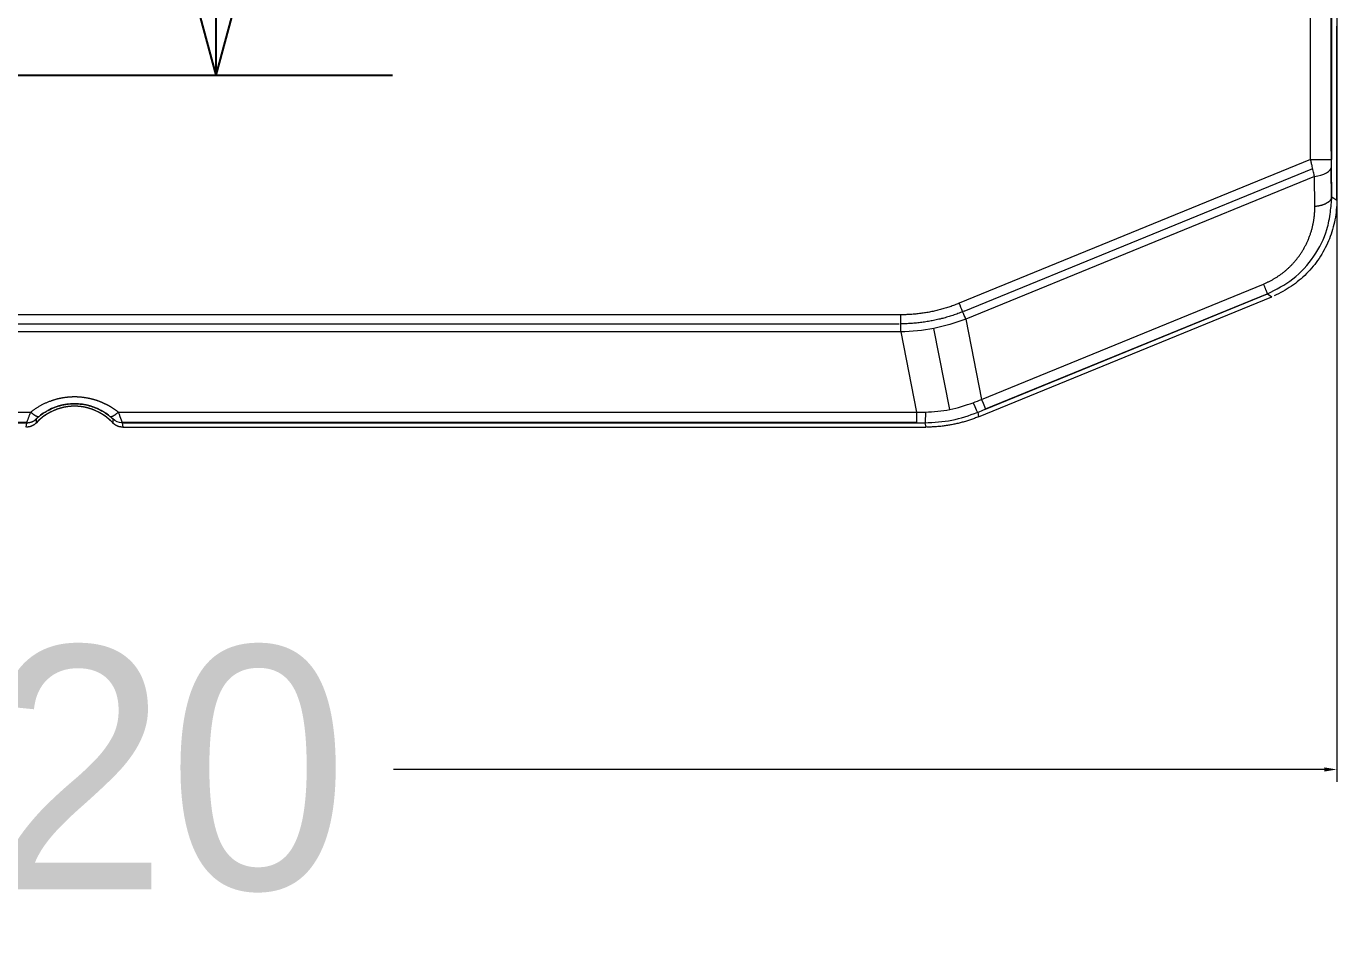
# Model space of a CAD drawing. Extents: x -778 to -614, y -2061 to -1833.
# Drawn here: x -675.78 to -656.89, y -1899.76 to -1886.75 of the extents above; entities that cross this region are included whole.
import ezdxf

# ---------------------------------------------------------------- set-up
doc = ezdxf.new("R2010")
doc.units = 0
doc.header["$MEASUREMENT"] = 0
doc.layers.add('3', color=7, linetype='Continuous')
doc.layers.add('TOP', color=7, linetype='Continuous')
doc.styles.add('helios', font='simplex.shx', dxfattribs={"bigfont": 'bigfont'})
doc.dimstyles.get("Standard").update_dxf_attribs({"dimtxt": 0.18, "dimasz": 0.18, "dimexe": 0.18, "dimexo": 0.0625, "dimgap": 0.09, "dimtad": 0, "dimtih": 1, "dimtoh": 1, "dimdec": 4, "dimzin": 0, "dimdsep": 46, "dimtxsty": 'Standard', "dimcen": 0.09, "dimadec": 0, "dimazin": 0, "dimtfac": 1, "dimtdec": 4, "dimtofl": 0, "dimtmove": 0, "dimatfit": 3, "dimfxl": 1, "dimtolj": 1, "dimtzin": 0, "dimarcsym": 0})

# ---------------------------------------------------------------- blocks, each defined once
blk = doc.blocks.new('_U8')
at = {"color": 92, "linetype": 'Continuous'}
for p, q in [((123.698, 128.677), (128.902, 128.677)), ((126.362, 128.677), (126.362, 127.075)), ((126.362, 120.737), (126.362, 122.495)), ((118.724, 120.737), (128.902, 120.737))]:
    blk.add_line(p, q, dxfattribs=at)
at = {"color": 92}
for p, q in [((126.362, 128.677, 126.362), (125.96, 127.177)), ((126.362, 128.677, 126.362), (126.764, 127.177)), ((126.764, 127.177), (125.96, 127.177)), ((126.362, 120.737, 126.362), (125.96, 122.237)), ((125.96, 122.237), (126.764, 122.237)), ((126.362, 120.737, 126.362), (126.764, 122.237))]:
    blk.add_line(p, q, dxfattribs=at)
at = {"layer": 'TOP', "color": 6, "linetype": 'Continuous', "insert": (127.536, 123.065), "char_height": 1.5, "attachment_point": 7, "rotation": 90, "line_spacing_factor": 0.903614, "style": 'helios'}
blk.add_mtext('\\W01.000;7.94', dxfattribs=at)
blk = doc.blocks.new('*D82')
at = {"color": 0, "linetype": 'Continuous', "lineweight": 0}
for p, q in [((-697.091, -1877.465), (-697.091, -1897.642)), ((-656.891, -1877.465), (-656.891, -1897.642)), ((-696.911, -1897.462), (-683.498, -1897.462)), ((-657.071, -1897.462), (-670.485, -1897.462))]:
    blk.add_line(p, q, dxfattribs=at)
for points in [[(-696.911, -1897.432), (-696.911, -1897.492), (-697.091, -1897.462)], [(-657.071, -1897.432), (-657.071, -1897.492), (-656.891, -1897.462)]]:
    blk.add_solid(points, dxfattribs=at)
at = {"layer": 'Defpoints', "color": 0, "linetype": 'Continuous', "lineweight": 0}
for p in [(-697.091, -1877.402), (-656.891, -1877.402), (-656.891, -1897.462)]:
    blk.add_point(p, dxfattribs=at)
at = {"color": 0, "linetype": 'Continuous', "lineweight": 0, "insert": (-676.991, -1897.462), "char_height": 3.5, "attachment_point": 5}
blk.add_mtext('\\A1;40.20', dxfattribs=at)

msp = doc.modelspace()

# ---------------------------------------------------------------- linework, layer by layer
at = {"layer": '3', "color": 18, "linetype": 'Continuous', "lineweight": 0}
for p, q in [((-657.268, -1888.67), (-657.268, -1878.295)), ((-656.972, -1888.549), (-656.972, -1878.416)), ((-656.967, -1878.295), (-656.967, -1888.67)), ((-657.268, -1888.67), (-662.332, -1890.742)), ((-662.261, -1890.856), (-657.238, -1888.801)), ((-656.967, -1889.229), (-656.971, -1888.816)), ((-656.962, -1889.207), (-656.966, -1888.777)), ((-657.212, -1888.914), (-662.238, -1890.971)), ((-657.208, -1889.344), (-657.212, -1888.914)), ((-656.962, -1889.207), (-656.891, -1889.254)), ((-662.011, -1892.127), (-657.949, -1890.465)), ((-661.954, -1892.266), (-657.893, -1890.604)), ((-661.953, -1892.268), (-657.892, -1890.607)), ((-657.892, -1890.607), (-657.828, -1890.65)), ((-663.175, -1890.908), (-696.65, -1890.908)), ((-696.634, -1891.04), (-663.198, -1891.04)), ((-662.469, -1892.274), (-662.698, -1891.105)), ((-662.238, -1890.971), (-662.011, -1892.127)), ((-663.175, -1891.155), (-696.619, -1891.155)), ((-663.175, -1891.155), (-662.948, -1892.311)), ((-677.416, -1892.311), (-675.712, -1892.311)), ((-675.601, -1892.374), (-675.649, -1892.424)), ((-674.515, -1892.423), (-674.562, -1892.374)), ((-674.451, -1892.311), (-662.948, -1892.311)), ((-662.066, -1892.314), (-662.053, -1892.378)), ((-675.769, -1892.461), (-677.36, -1892.461)), ((-677.359, -1892.464), (-675.769, -1892.464)), ((-675.778, -1892.528), (-675.769, -1892.464)), ((-662.948, -1892.461), (-674.395, -1892.461)), ((-674.394, -1892.464), (-674.386, -1892.528)), ((-674.394, -1892.464), (-662.948, -1892.464)), ((-662.827, -1892.464), (-662.814, -1892.528))]:
    msp.add_line(p, q, dxfattribs=at)
at = {"layer": '3', "color": 213, "linetype": 'Continuous', "lineweight": 0}
for p, q in [((-656.891, -1889.254), (-656.891, -1886.749)), ((-656.891, -1889.254), (-656.891, -1886.749)), ((-662.053, -1892.378), (-657.828, -1890.65)), ((-662.053, -1892.378), (-657.828, -1890.65)), ((-674.386, -1892.528), (-662.814, -1892.528)), ((-674.386, -1892.528), (-662.814, -1892.528))]:
    msp.add_line(p, q, dxfattribs=at)
at = {"layer": '3', "color": 18, "linetype": 'Continuous', "lineweight": 0}
for points in [[(-656.972, -1888.549, 0), (-656.972, -1888.555, 0), (-656.972, -1888.56, 0), (-656.972, -1888.566, 0), (-656.972, -1888.571, 0), (-656.972, -1888.577, 0), (-656.972, -1888.583, 0), (-656.972, -1888.588, 0), (-656.972, -1888.594, 0), (-656.972, -1888.599, 0), (-656.972, -1888.605, 0), (-656.972, -1888.61, 0), (-656.972, -1888.616, 0), (-656.972, -1888.622, 0), (-656.972, -1888.627, 0), (-656.972, -1888.633, 0), (-656.972, -1888.638, 0), (-656.972, -1888.644, 0), (-656.972, -1888.649, 0), (-656.972, -1888.655, 0), (-656.972, -1888.66, 0), (-656.972, -1888.666, 0), (-656.972, -1888.671, 0), (-656.972, -1888.676, 0), (-656.972, -1888.682, 0), (-656.972, -1888.687, 0), (-656.972, -1888.693, 0), (-656.972, -1888.698, 0), (-656.972, -1888.703, 0), (-656.972, -1888.709, 0), (-656.972, -1888.714, 0), (-656.972, -1888.719, 0), (-656.972, -1888.725, 0), (-656.972, -1888.73, 0), (-656.971, -1888.735, 0), (-656.971, -1888.74, 0), (-656.971, -1888.746, 0), (-656.971, -1888.751, 0), (-656.971, -1888.756, 0), (-656.971, -1888.761, 0), (-656.971, -1888.766, 0), (-656.971, -1888.771, 0), (-656.971, -1888.776, 0), (-656.971, -1888.781, 0), (-656.971, -1888.786, 0), (-656.971, -1888.791, 0), (-656.971, -1888.796, 0), (-656.971, -1888.801, 0), (-656.971, -1888.806, 0), (-656.971, -1888.811, 0)], [(-662.261, -1890.856, 0), (-662.279, -1890.863, 0), (-662.297, -1890.87, 0), (-662.315, -1890.877, 0), (-662.333, -1890.884, 0), (-662.351, -1890.891, 0), (-662.369, -1890.897, 0), (-662.388, -1890.904, 0), (-662.406, -1890.91, 0), (-662.424, -1890.916, 0), (-662.442, -1890.922, 0), (-662.461, -1890.928, 0), (-662.479, -1890.933, 0), (-662.497, -1890.939, 0), (-662.516, -1890.944, 0), (-662.534, -1890.95, 0), (-662.553, -1890.955, 0), (-662.571, -1890.96, 0), (-662.59, -1890.964, 0), (-662.608, -1890.969, 0), (-662.627, -1890.973, 0), (-662.646, -1890.978, 0), (-662.664, -1890.982, 0), (-662.683, -1890.986, 0), (-662.702, -1890.99, 0), (-662.72, -1890.994, 0), (-662.739, -1890.997, 0), (-662.758, -1891.001, 0), (-662.777, -1891.004, 0), (-662.796, -1891.007, 0), (-662.815, -1891.01, 0), (-662.834, -1891.013, 0), (-662.852, -1891.016, 0), (-662.871, -1891.019, 0), (-662.89, -1891.021, 0), (-662.909, -1891.023, 0), (-662.929, -1891.025, 0), (-662.948, -1891.027, 0), (-662.967, -1891.029, 0), (-662.986, -1891.031, 0), (-663.005, -1891.033, 0), (-663.024, -1891.034, 0), (-663.043, -1891.035, 0), (-663.063, -1891.036, 0), (-663.082, -1891.037, 0), (-663.101, -1891.038, 0), (-663.12, -1891.039, 0), (-663.14, -1891.039, 0), (-663.159, -1891.04, 0), (-663.178, -1891.04, 0)]]:
    msp.add_polyline3d(points, dxfattribs=at)
at = {"layer": '3', "color": 213, "linetype": 'Continuous', "lineweight": 0}
for points in [[(-657.208, -1889.344, 0), (-657.2, -1889.343, 0), (-657.192, -1889.342, 0), (-657.184, -1889.341, 0), (-657.176, -1889.34, 0), (-657.168, -1889.339, 0), (-657.16, -1889.338, 0), (-657.152, -1889.336, 0), (-657.145, -1889.335, 0), (-657.137, -1889.333, 0), (-657.13, -1889.331, 0), (-657.122, -1889.33, 0), (-657.115, -1889.328, 0), (-657.108, -1889.326, 0), (-657.101, -1889.324, 0), (-657.094, -1889.321, 0), (-657.087, -1889.319, 0), (-657.081, -1889.317, 0), (-657.074, -1889.314, 0), (-657.068, -1889.312, 0), (-657.062, -1889.309, 0), (-657.056, -1889.307, 0), (-657.05, -1889.304, 0), (-657.044, -1889.301, 0), (-657.039, -1889.298, 0), (-657.033, -1889.295, 0), (-657.028, -1889.292, 0), (-657.023, -1889.289, 0), (-657.018, -1889.286, 0), (-657.013, -1889.283, 0), (-657.009, -1889.28, 0), (-657.005, -1889.276, 0), (-657, -1889.273, 0), (-656.997, -1889.27, 0), (-656.993, -1889.266, 0), (-656.989, -1889.263, 0), (-656.986, -1889.259, 0), (-656.983, -1889.256, 0), (-656.98, -1889.252, 0), (-656.977, -1889.248, 0), (-656.975, -1889.245, 0), (-656.973, -1889.241, 0), (-656.971, -1889.237, 0), (-656.969, -1889.233, 0), (-656.967, -1889.23, 0), (-656.966, -1889.226, 0), (-656.965, -1889.222, 0), (-656.964, -1889.218, 0), (-656.963, -1889.214, 0), (-656.963, -1889.211, 0)], [(-656.891, -1889.254, 0), (-656.892, -1889.29, 0), (-656.893, -1889.326, 0), (-656.895, -1889.361, 0), (-656.898, -1889.397, 0), (-656.902, -1889.432, 0), (-656.906, -1889.468, 0), (-656.912, -1889.503, 0), (-656.918, -1889.538, 0), (-656.925, -1889.573, 0), (-656.933, -1889.608, 0), (-656.942, -1889.642, 0), (-656.952, -1889.677, 0), (-656.962, -1889.711, 0), (-656.973, -1889.744, 0), (-656.985, -1889.778, 0), (-656.998, -1889.811, 0), (-657.011, -1889.844, 0), (-657.026, -1889.877, 0), (-657.041, -1889.909, 0), (-657.057, -1889.941, 0), (-657.073, -1889.973, 0), (-657.091, -1890.004, 0), (-657.109, -1890.035, 0), (-657.128, -1890.065, 0), (-657.147, -1890.095, 0), (-657.167, -1890.124, 0), (-657.188, -1890.153, 0), (-657.21, -1890.181, 0), (-657.232, -1890.209, 0), (-657.255, -1890.236, 0), (-657.279, -1890.263, 0), (-657.303, -1890.289, 0), (-657.327, -1890.315, 0), (-657.353, -1890.34, 0), (-657.379, -1890.364, 0), (-657.405, -1890.388, 0), (-657.432, -1890.411, 0), (-657.46, -1890.434, 0), (-657.488, -1890.456, 0), (-657.517, -1890.477, 0), (-657.546, -1890.497, 0), (-657.576, -1890.517, 0), (-657.606, -1890.536, 0), (-657.636, -1890.555, 0), (-657.667, -1890.572, 0), (-657.699, -1890.589, 0), (-657.73, -1890.606, 0), (-657.763, -1890.621, 0), (-657.795, -1890.636, 0)], [(-656.891, -1889.254, 0), (-656.892, -1889.29, 0), (-656.893, -1889.326, 0), (-656.895, -1889.361, 0), (-656.898, -1889.397, 0), (-656.902, -1889.432, 0), (-656.906, -1889.468, 0), (-656.912, -1889.503, 0), (-656.918, -1889.538, 0), (-656.925, -1889.573, 0), (-656.933, -1889.608, 0), (-656.942, -1889.642, 0), (-656.952, -1889.677, 0), (-656.962, -1889.711, 0), (-656.973, -1889.744, 0), (-656.985, -1889.778, 0), (-656.998, -1889.811, 0), (-657.011, -1889.844, 0), (-657.026, -1889.877, 0), (-657.041, -1889.909, 0), (-657.057, -1889.941, 0), (-657.073, -1889.973, 0), (-657.091, -1890.004, 0), (-657.109, -1890.035, 0), (-657.128, -1890.065, 0), (-657.147, -1890.095, 0), (-657.167, -1890.124, 0), (-657.188, -1890.153, 0), (-657.21, -1890.181, 0), (-657.232, -1890.209, 0), (-657.255, -1890.236, 0), (-657.279, -1890.263, 0), (-657.303, -1890.289, 0), (-657.327, -1890.315, 0), (-657.353, -1890.34, 0), (-657.379, -1890.364, 0), (-657.405, -1890.388, 0), (-657.432, -1890.411, 0), (-657.46, -1890.434, 0), (-657.488, -1890.456, 0), (-657.517, -1890.477, 0), (-657.546, -1890.497, 0), (-657.576, -1890.517, 0), (-657.606, -1890.536, 0), (-657.636, -1890.555, 0), (-657.667, -1890.572, 0), (-657.699, -1890.589, 0), (-657.73, -1890.606, 0), (-657.763, -1890.621, 0), (-657.795, -1890.636, 0)], [(-675.712, -1892.311, 0), (-675.709, -1892.314, 0), (-675.706, -1892.317, 0), (-675.703, -1892.32, 0), (-675.699, -1892.322, 0), (-675.696, -1892.325, 0), (-675.693, -1892.328, 0), (-675.69, -1892.33, 0), (-675.687, -1892.333, 0), (-675.684, -1892.336, 0), (-675.681, -1892.338, 0), (-675.677, -1892.34, 0), (-675.674, -1892.343, 0), (-675.671, -1892.345, 0), (-675.668, -1892.347, 0), (-675.665, -1892.349, 0), (-675.662, -1892.351, 0), (-675.659, -1892.353, 0), (-675.656, -1892.355, 0), (-675.653, -1892.356, 0), (-675.651, -1892.358, 0), (-675.648, -1892.36, 0), (-675.645, -1892.361, 0), (-675.642, -1892.363, 0), (-675.639, -1892.364, 0), (-675.637, -1892.365, 0), (-675.634, -1892.366, 0), (-675.632, -1892.367, 0), (-675.629, -1892.368, 0), (-675.626, -1892.369, 0), (-675.624, -1892.37, 0), (-675.622, -1892.371, 0), (-675.619, -1892.372, 0), (-675.617, -1892.372, 0), (-675.615, -1892.373, 0), (-675.612, -1892.373, 0), (-675.61, -1892.373, 0), (-675.608, -1892.374, 0), (-675.606, -1892.374, 0), (-675.604, -1892.374, 0), (-675.602, -1892.374, 0), (-675.6, -1892.374, 0), (-675.598, -1892.374, 0), (-675.597, -1892.373, 0), (-675.595, -1892.373, 0), (-675.593, -1892.372, 0), (-675.592, -1892.372, 0), (-675.59, -1892.371, 0), (-675.589, -1892.37, 0), (-675.588, -1892.37, 0)], [(-674.577, -1892.369, 0), (-674.576, -1892.37, 0), (-674.575, -1892.37, 0), (-674.573, -1892.371, 0), (-674.572, -1892.372, 0), (-674.57, -1892.372, 0), (-674.569, -1892.373, 0), (-674.567, -1892.373, 0), (-674.565, -1892.374, 0), (-674.563, -1892.374, 0), (-674.561, -1892.374, 0), (-674.56, -1892.374, 0), (-674.558, -1892.374, 0), (-674.555, -1892.374, 0), (-674.553, -1892.373, 0), (-674.551, -1892.373, 0), (-674.549, -1892.373, 0), (-674.547, -1892.372, 0), (-674.544, -1892.372, 0), (-674.542, -1892.371, 0), (-674.54, -1892.37, 0), (-674.537, -1892.369, 0), (-674.535, -1892.368, 0), (-674.532, -1892.367, 0), (-674.529, -1892.366, 0), (-674.527, -1892.365, 0), (-674.524, -1892.364, 0), (-674.521, -1892.363, 0), (-674.519, -1892.361, 0), (-674.516, -1892.36, 0), (-674.513, -1892.358, 0), (-674.51, -1892.356, 0), (-674.507, -1892.355, 0), (-674.504, -1892.353, 0), (-674.501, -1892.351, 0), (-674.498, -1892.349, 0), (-674.495, -1892.347, 0), (-674.492, -1892.345, 0), (-674.489, -1892.343, 0), (-674.486, -1892.34, 0), (-674.483, -1892.338, 0), (-674.48, -1892.336, 0), (-674.477, -1892.333, 0), (-674.474, -1892.33, 0), (-674.471, -1892.328, 0), (-674.467, -1892.325, 0), (-674.464, -1892.322, 0), (-674.461, -1892.32, 0), (-674.458, -1892.317, 0), (-674.455, -1892.314, 0)], [(-662.053, -1892.378, 0), (-662.068, -1892.384, 0), (-662.082, -1892.39, 0), (-662.097, -1892.395, 0), (-662.111, -1892.401, 0), (-662.126, -1892.406, 0), (-662.141, -1892.411, 0), (-662.155, -1892.417, 0), (-662.17, -1892.422, 0), (-662.185, -1892.427, 0), (-662.2, -1892.431, 0), (-662.215, -1892.436, 0), (-662.229, -1892.441, 0), (-662.244, -1892.445, 0), (-662.259, -1892.45, 0), (-662.274, -1892.454, 0), (-662.289, -1892.458, 0), (-662.305, -1892.462, 0), (-662.32, -1892.466, 0), (-662.335, -1892.47, 0), (-662.35, -1892.473, 0), (-662.365, -1892.477, 0), (-662.38, -1892.48, 0), (-662.396, -1892.484, 0), (-662.411, -1892.487, 0), (-662.426, -1892.49, 0), (-662.442, -1892.493, 0), (-662.457, -1892.496, 0), (-662.472, -1892.498, 0), (-662.488, -1892.501, 0), (-662.503, -1892.503, 0), (-662.519, -1892.506, 0), (-662.534, -1892.508, 0), (-662.549, -1892.51, 0), (-662.565, -1892.512, 0), (-662.58, -1892.514, 0), (-662.596, -1892.516, 0), (-662.611, -1892.517, 0), (-662.627, -1892.519, 0), (-662.643, -1892.52, 0), (-662.658, -1892.522, 0), (-662.674, -1892.523, 0), (-662.689, -1892.524, 0), (-662.705, -1892.525, 0), (-662.72, -1892.525, 0), (-662.736, -1892.526, 0), (-662.752, -1892.527, 0), (-662.767, -1892.527, 0), (-662.783, -1892.527, 0), (-662.798, -1892.528, 0)], [(-662.053, -1892.378, 0), (-662.068, -1892.384, 0), (-662.082, -1892.39, 0), (-662.097, -1892.395, 0), (-662.111, -1892.401, 0), (-662.126, -1892.406, 0), (-662.141, -1892.411, 0), (-662.155, -1892.417, 0), (-662.17, -1892.422, 0), (-662.185, -1892.427, 0), (-662.2, -1892.431, 0), (-662.215, -1892.436, 0), (-662.229, -1892.441, 0), (-662.244, -1892.445, 0), (-662.259, -1892.45, 0), (-662.274, -1892.454, 0), (-662.289, -1892.458, 0), (-662.305, -1892.462, 0), (-662.32, -1892.466, 0), (-662.335, -1892.47, 0), (-662.35, -1892.473, 0), (-662.365, -1892.477, 0), (-662.38, -1892.48, 0), (-662.396, -1892.484, 0), (-662.411, -1892.487, 0), (-662.426, -1892.49, 0), (-662.442, -1892.493, 0), (-662.457, -1892.496, 0), (-662.472, -1892.498, 0), (-662.488, -1892.501, 0), (-662.503, -1892.503, 0), (-662.519, -1892.506, 0), (-662.534, -1892.508, 0), (-662.549, -1892.51, 0), (-662.565, -1892.512, 0), (-662.58, -1892.514, 0), (-662.596, -1892.516, 0), (-662.611, -1892.517, 0), (-662.627, -1892.519, 0), (-662.643, -1892.52, 0), (-662.658, -1892.522, 0), (-662.674, -1892.523, 0), (-662.689, -1892.524, 0), (-662.705, -1892.525, 0), (-662.72, -1892.525, 0), (-662.736, -1892.526, 0), (-662.752, -1892.527, 0), (-662.767, -1892.527, 0), (-662.783, -1892.527, 0), (-662.798, -1892.528, 0)], [(-675.631, -1892.464, 0), (-675.634, -1892.467, 0), (-675.636, -1892.469, 0), (-675.638, -1892.471, 0), (-675.641, -1892.473, 0), (-675.643, -1892.476, 0), (-675.646, -1892.478, 0), (-675.648, -1892.48, 0), (-675.651, -1892.482, 0), (-675.653, -1892.484, 0), (-675.656, -1892.486, 0), (-675.658, -1892.488, 0), (-675.661, -1892.49, 0), (-675.664, -1892.492, 0), (-675.667, -1892.494, 0), (-675.669, -1892.496, 0), (-675.672, -1892.497, 0), (-675.675, -1892.499, 0), (-675.678, -1892.501, 0), (-675.681, -1892.502, 0), (-675.683, -1892.504, 0), (-675.686, -1892.505, 0), (-675.689, -1892.507, 0), (-675.692, -1892.508, 0), (-675.695, -1892.51, 0), (-675.698, -1892.511, 0), (-675.701, -1892.512, 0), (-675.704, -1892.514, 0), (-675.707, -1892.515, 0), (-675.71, -1892.516, 0), (-675.714, -1892.517, 0), (-675.717, -1892.518, 0), (-675.72, -1892.519, 0), (-675.723, -1892.52, 0), (-675.726, -1892.521, 0), (-675.729, -1892.522, 0), (-675.732, -1892.522, 0), (-675.736, -1892.523, 0), (-675.739, -1892.524, 0), (-675.742, -1892.524, 0), (-675.745, -1892.525, 0), (-675.749, -1892.525, 0), (-675.752, -1892.526, 0), (-675.755, -1892.526, 0), (-675.758, -1892.527, 0), (-675.762, -1892.527, 0), (-675.765, -1892.527, 0), (-675.768, -1892.527, 0), (-675.772, -1892.527, 0), (-675.775, -1892.528, 0)], [(-675.632, -1892.464, 0), (-675.634, -1892.466, 0), (-675.636, -1892.469, 0), (-675.638, -1892.471, 0), (-675.641, -1892.473, 0), (-675.643, -1892.476, 0), (-675.646, -1892.478, 0), (-675.648, -1892.48, 0), (-675.651, -1892.482, 0), (-675.653, -1892.484, 0), (-675.656, -1892.486, 0), (-675.658, -1892.488, 0), (-675.661, -1892.49, 0), (-675.664, -1892.492, 0), (-675.667, -1892.494, 0), (-675.669, -1892.496, 0), (-675.672, -1892.497, 0), (-675.675, -1892.499, 0), (-675.678, -1892.501, 0), (-675.681, -1892.502, 0), (-675.683, -1892.504, 0), (-675.686, -1892.505, 0), (-675.689, -1892.507, 0), (-675.692, -1892.508, 0), (-675.695, -1892.51, 0), (-675.698, -1892.511, 0), (-675.701, -1892.512, 0), (-675.704, -1892.514, 0), (-675.707, -1892.515, 0), (-675.71, -1892.516, 0), (-675.714, -1892.517, 0), (-675.717, -1892.518, 0), (-675.72, -1892.519, 0), (-675.723, -1892.52, 0), (-675.726, -1892.521, 0), (-675.729, -1892.522, 0), (-675.732, -1892.522, 0), (-675.736, -1892.523, 0), (-675.739, -1892.524, 0), (-675.742, -1892.524, 0), (-675.745, -1892.525, 0), (-675.749, -1892.525, 0), (-675.752, -1892.526, 0), (-675.755, -1892.526, 0), (-675.758, -1892.527, 0), (-675.762, -1892.527, 0), (-675.765, -1892.527, 0), (-675.768, -1892.527, 0), (-675.772, -1892.528, 0), (-675.775, -1892.528, 0)], [(-674.386, -1892.528, 0), (-674.389, -1892.528, 0), (-674.392, -1892.528, 0), (-674.395, -1892.527, 0), (-674.399, -1892.527, 0), (-674.402, -1892.527, 0), (-674.405, -1892.527, 0), (-674.408, -1892.526, 0), (-674.412, -1892.526, 0), (-674.415, -1892.525, 0), (-674.418, -1892.525, 0), (-674.421, -1892.524, 0), (-674.425, -1892.524, 0), (-674.428, -1892.523, 0), (-674.431, -1892.522, 0), (-674.434, -1892.522, 0), (-674.437, -1892.521, 0), (-674.441, -1892.52, 0), (-674.444, -1892.519, 0), (-674.447, -1892.518, 0), (-674.45, -1892.517, 0), (-674.453, -1892.516, 0), (-674.456, -1892.515, 0), (-674.459, -1892.514, 0), (-674.462, -1892.512, 0), (-674.465, -1892.511, 0), (-674.468, -1892.51, 0), (-674.471, -1892.508, 0), (-674.474, -1892.507, 0), (-674.477, -1892.505, 0), (-674.48, -1892.504, 0), (-674.483, -1892.502, 0), (-674.486, -1892.501, 0), (-674.489, -1892.499, 0), (-674.492, -1892.497, 0), (-674.494, -1892.496, 0), (-674.497, -1892.494, 0), (-674.5, -1892.492, 0), (-674.502, -1892.49, 0), (-674.505, -1892.488, 0), (-674.508, -1892.486, 0), (-674.51, -1892.484, 0), (-674.513, -1892.482, 0), (-674.515, -1892.48, 0), (-674.518, -1892.478, 0), (-674.52, -1892.476, 0), (-674.523, -1892.473, 0), (-674.525, -1892.471, 0), (-674.528, -1892.469, 0), (-674.53, -1892.466, 0)], [(-674.386, -1892.528, 0), (-674.389, -1892.528, 0), (-674.392, -1892.528, 0), (-674.395, -1892.527, 0), (-674.399, -1892.527, 0), (-674.402, -1892.527, 0), (-674.405, -1892.527, 0), (-674.408, -1892.526, 0), (-674.412, -1892.526, 0), (-674.415, -1892.525, 0), (-674.418, -1892.525, 0), (-674.421, -1892.524, 0), (-674.425, -1892.524, 0), (-674.428, -1892.523, 0), (-674.431, -1892.522, 0), (-674.434, -1892.522, 0), (-674.437, -1892.521, 0), (-674.441, -1892.52, 0), (-674.444, -1892.519, 0), (-674.447, -1892.518, 0), (-674.45, -1892.517, 0), (-674.453, -1892.516, 0), (-674.456, -1892.515, 0), (-674.459, -1892.514, 0), (-674.462, -1892.512, 0), (-674.465, -1892.511, 0), (-674.468, -1892.51, 0), (-674.471, -1892.508, 0), (-674.474, -1892.507, 0), (-674.477, -1892.505, 0), (-674.48, -1892.504, 0), (-674.483, -1892.502, 0), (-674.486, -1892.501, 0), (-674.489, -1892.499, 0), (-674.492, -1892.497, 0), (-674.494, -1892.496, 0), (-674.497, -1892.494, 0), (-674.5, -1892.492, 0), (-674.502, -1892.49, 0), (-674.505, -1892.488, 0), (-674.508, -1892.486, 0), (-674.51, -1892.484, 0), (-674.513, -1892.482, 0), (-674.515, -1892.48, 0), (-674.518, -1892.478, 0), (-674.52, -1892.476, 0), (-674.523, -1892.473, 0), (-674.525, -1892.471, 0), (-674.528, -1892.469, 0), (-674.53, -1892.466, 0)]]:
    msp.add_polyline3d(points, dxfattribs=at)
at = {"layer": '3', "color": 18, "linetype": 'Continuous', "lineweight": 0}
for points, degree, knots in [([(-657.212, -1888.914), (-657.214, -1888.905), (-657.219, -1888.885), (-657.226, -1888.851), (-657.235, -1888.812), (-657.245, -1888.769), (-657.257, -1888.721), (-657.264, -1888.688), (-657.268, -1888.67)], 3, [0, 0, 0, 0, 0.128042, 0.271532, 0.430474, 0.604866, 0.794708, 1, 1, 1, 1]), ([(-657.949, -1890.465), (-657.789, -1890.399), (-657.653, -1890.291), (-657.515, -1890.179), (-657.414, -1890.031), (-657.312, -1889.879), (-657.259, -1889.703), (-657.206, -1889.528), (-657.208, -1889.344)], 2, [0, 0, 0, 0.25, 0.25, 0.5, 0.5, 0.75, 0.75, 1, 1, 1]), ([(-662.238, -1890.971), (-662.252, -1890.937), (-662.268, -1890.899), (-662.3, -1890.821), (-662.316, -1890.781), (-662.332, -1890.742)], 3, [0, 0, 0, 0, 0.5, 0.5, 1, 1, 1, 1]), ([(-662.238, -1890.971), (-662.39, -1891.023), (-662.694, -1891.127), (-663.015, -1891.146), (-663.175, -1891.155)], 3, [0, 0, 0, 0, 0.500011, 1, 1, 1, 1]), ([(-675.712, -1892.311), (-675.58, -1892.204), (-675.419, -1892.147), (-675.32, -1892.111), (-675.215, -1892.097), (-675.109, -1892.082), (-675.001, -1892.091), (-674.907, -1892.099), (-674.814, -1892.125), (-674.737, -1892.146), (-674.663, -1892.18), (-674.549, -1892.232), (-674.451, -1892.311)], 2, [0, 0, 0, 0.25, 0.25, 0.375, 0.375, 0.5, 0.5, 0.625, 0.625, 0.75, 0.75, 1, 1, 1]), ([(-674.572, -1892.372), (-674.597, -1892.351), (-674.746, -1892.243), (-675.082, -1892.145), (-675.417, -1892.243), (-675.567, -1892.351), (-675.592, -1892.372)], 3, [0, 0, 0, 0, 0.088488, 0.5, 0.911512, 1, 1, 1, 1]), ([(-675.586, -1892.369), (-675.566, -1892.353), (-675.521, -1892.319), (-675.441, -1892.273), (-675.345, -1892.232), (-675.234, -1892.202), (-675.117, -1892.188), (-675.002, -1892.191), (-674.897, -1892.21), (-674.805, -1892.238), (-674.728, -1892.271), (-674.662, -1892.307), (-674.614, -1892.34), (-674.587, -1892.361), (-674.577, -1892.369)], 3, [0, 0, 0, 0, 0.073745, 0.161193, 0.257299, 0.361784, 0.470254, 0.574424, 0.670316, 0.756398, 0.833517, 0.902785, 0.965256, 1, 1, 1, 1]), ([(-662.819, -1892.31), (-662.701, -1892.303), (-662.466, -1892.29), (-662.243, -1892.213), (-662.131, -1892.175)], 3, [0, 0, 0, 0, 0.499906, 1, 1, 1, 1]), ([(-675.769, -1892.464), (-675.76, -1892.435), (-675.755, -1892.422), (-675.75, -1892.408), (-675.744, -1892.392), (-675.737, -1892.374), (-675.73, -1892.355), (-675.721, -1892.333), (-675.715, -1892.319), (-675.712, -1892.311)], 3, [0, 0, 0, 0, 0.489066, 0.572299, 0.656212, 0.740874, 0.826351, 0.912705, 1, 1, 1, 1]), ([(-675.632, -1892.41), (-675.616, -1892.394), (-675.603, -1892.383), (-675.592, -1892.374), (-675.586, -1892.369)], 3, [0, 0, 0, 0, 0.783898, 1, 1, 1, 1]), ([(-674.577, -1892.369), (-674.571, -1892.374), (-674.56, -1892.383), (-674.547, -1892.394), (-674.538, -1892.403), (-674.535, -1892.406), (-674.532, -1892.409)], 3, [0, 0, 0, 0, 0.216102, 0.426204, 0.615959, 1, 1, 1, 1]), ([(-674.451, -1892.311), (-674.435, -1892.354), (-674.402, -1892.437), (-674.397, -1892.455), (-674.394, -1892.464)], 3, [0, 0, 0, 0, 0.511087, 1, 1, 1, 1]), ([(-662.827, -1892.464), (-662.696, -1892.458), (-662.435, -1892.445), (-662.189, -1892.358), (-662.066, -1892.314)], 3, [0, 0, 0, 0, 0.499857, 1, 1, 1, 1])]:
    msp.add_open_spline(points, degree=degree, knots=knots, dxfattribs=at)
for points in [[(-657.268, -1888.67), (-657.112, -1888.67), (-656.97, -1888.67), (-656.966, -1888.67)], [(-656.966, -1888.777), (-656.967, -1888.744), (-656.967, -1888.707), (-656.967, -1888.67)], [(-657.212, -1888.914), (-657.083, -1888.902), (-656.968, -1888.834), (-656.966, -1888.777)], [(-656.984, -1889.428), (-656.974, -1889.355), (-656.968, -1889.281), (-656.962, -1889.207)], [(-663.175, -1891.155), (-663.175, -1891.08), (-663.175, -1890.994), (-663.175, -1890.908)], [(-675.632, -1892.464), (-675.632, -1892.446), (-675.632, -1892.428), (-675.632, -1892.41)], [(-674.532, -1892.41), (-674.532, -1892.428), (-674.532, -1892.446), (-674.532, -1892.464)], [(-674.394, -1892.464), (-674.445, -1892.464), (-674.495, -1892.444), (-674.532, -1892.41)]]:
    msp.add_open_spline(points, degree=3, dxfattribs=at)
at = {"layer": '3', "color": 213, "linetype": 'Continuous', "lineweight": 0}
for points, degree, knots in [([(-657.892, -1890.607), (-657.764, -1890.542), (-657.5, -1890.407), (-657.206, -1890.074), (-657.034, -1889.733), (-656.995, -1889.513), (-656.984, -1889.428)], 3, [0, 0, 0, 0, 0.266337, 0.549943, 0.829752, 1, 1, 1, 1]), ([(-674.532, -1892.464), (-674.639, -1892.351), (-674.782, -1892.289), (-674.853, -1892.258), (-674.929, -1892.242), (-675.005, -1892.226), (-675.082, -1892.226), (-675.158, -1892.226), (-675.235, -1892.242), (-675.31, -1892.258), (-675.381, -1892.289), (-675.525, -1892.35), (-675.631, -1892.464)], 2, [0, 0, 0, 0.25, 0.25, 0.375, 0.375, 0.5, 0.5, 0.625, 0.625, 0.75, 0.75, 1, 1, 1]), ([(-674.532, -1892.464), (-674.566, -1892.428), (-674.722, -1892.292), (-675.082, -1892.176), (-675.442, -1892.292), (-675.597, -1892.428), (-675.631, -1892.464)], 3, [0, 0, 0, 0, 0.121771, 0.5, 0.878229, 1, 1, 1, 1]), ([(-662.948, -1892.311), (-662.948, -1892.356), (-662.948, -1892.395), (-662.948, -1892.449), (-662.948, -1892.462), (-662.948, -1892.467)], 3, [0, 0, 0, 0, 0.5, 0.5, 1, 1, 1, 1])]:
    msp.add_open_spline(points, degree=degree, knots=knots, dxfattribs=at)
at = {"layer": '3', "color": 18, "linetype": 'Continuous', "lineweight": 0}
for points, weights in [([(-657.949, -1890.465), (-657.914, -1890.552), (-657.893, -1890.604), (-657.891, -1890.608)], [1.12666143511, 0.999698502736, 0.96818443084, 1.03211921942]), ([(-662.332, -1890.742), (-662.6, -1890.852), (-662.885, -1890.908), (-663.175, -1890.908)], [1, 0.987321031206, 0.987321031206, 1]), ([(-675.769, -1892.464), (-675.717, -1892.464), (-675.669, -1892.444), (-675.632, -1892.41)], [1.0072554206, 0.985369187956, 1.01299840097, 1.09014305965])]:
    msp.add_rational_spline(points, weights, degree=3, dxfattribs=at)
at = {"layer": '3', "color": 213, "linetype": 'Continuous', "lineweight": 0}
for points in [[(-662.131, -1892.175), (-662.091, -1892.159), (-662.051, -1892.143), (-662.011, -1892.127)], [(-662.131, -1892.175), (-662.095, -1892.259), (-662.069, -1892.314), (-662.065, -1892.316)], [(-662.011, -1892.127), (-661.977, -1892.211), (-661.954, -1892.265), (-661.953, -1892.27)], [(-662.948, -1892.311), (-662.905, -1892.311), (-662.862, -1892.31), (-662.819, -1892.31)], [(-662.065, -1892.315), (-662.028, -1892.3), (-661.991, -1892.284), (-661.953, -1892.268)], [(-662.948, -1892.465), (-662.907, -1892.465), (-662.867, -1892.464), (-662.827, -1892.464)]]:
    msp.add_open_spline(points, degree=3, dxfattribs=at)
msp.add_rational_spline([(-662.819, -1892.31), (-662.821, -1892.406), (-662.822, -1892.462), (-662.827, -1892.464)], [1.07167317982, 0.976432382685, 0.976110034772, 1.07070613607], degree=3, dxfattribs=at)

# ---------------------------------------------------------------- block references
at = {"layer": 'TOP', "color": 6, "linetype": 'Continuous', "lineweight": 0}
msp.add_blockref('_U8', (-799.403, -2008.19), dxfattribs=at)

# ---------------------------------------------------------------- dimensions: what is measured, and where the dimension line sits
at = {"linetype": 'Continuous', "lineweight": 0}
dim = msp.add_linear_dim(base=(-656.891, -1897.462), p1=(-697.091, -1877.402), p2=(-656.891, -1877.402), dimstyle='Standard', override={"dimtxt": 3.5, "dimdec": 2, "dimdsep": 0, "dimtdec": 2, "dimlwd": 0, "dimlwe": 0}, dxfattribs=at)
dim.commit()
dim.dimension.update_dxf_attribs({"geometry": '*D82', "text_midpoint": (-676.991, -1897.462)})

doc.saveas('drawing.dxf')
